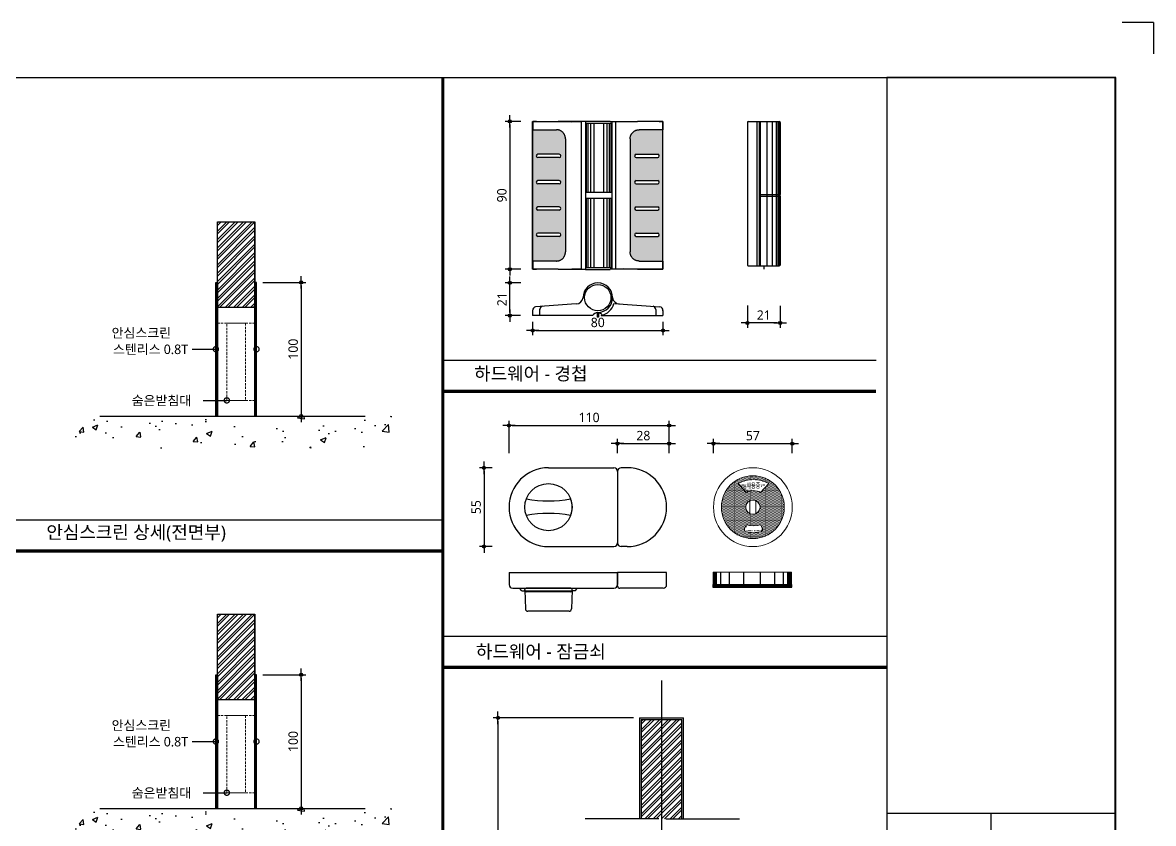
# Model space of a CAD drawing. Extents: x -255 to 8105, y -176 to 5714.
# Drawn here: x 4489 to 8105, y 3153 to 5714 of the extents above; entities that cross this region are included whole.
import ezdxf
from ezdxf.enums import TextEntityAlignment as Align

# ---------------------------------------------------------------- set-up
doc = ezdxf.new("R2010")
doc.units = 0
doc.header["$LTSCALE"] = 30
doc.linetypes.add('CEN', pattern=[62, 60, -1, 0, -1])
doc.linetypes.add('HIDDEN', pattern=[0.375, 0.25, -0.125])
doc.layers.get('0').update_dxf_attribs({"linetype": 'CONTINUOUS'})
doc.layers.get('DEFPOINTS').update_dxf_attribs({"linetype": 'CONTINUOUS'})
for name, color, linetype in [('02---제품선', 4, 'CONTINUOUS'), ('C', 2, 'CONTINUOUS'), ('curior-0Line', 252, 'CONTINUOUS'), ('DIM', 7, 'CONTINUOUS'), ('HAT', 8, 'CONTINUOUS'), ('HID', 9, 'HIDDEN'), ('TIT', 3, 'CONTINUOUS'), ('문자', 3, 'CONTINUOUS'), ('부자재', 4, 'CONTINUOUS'), ('잠금쇠(회전형)', 4, 'CONTINUOUS'), ('중심선', 1, 'CEN'), ('치수', 1, 'CONTINUOUS'), ('판넬', 2, 'CONTINUOUS'), ('해치', 8, 'CONTINUOUS')]:
    doc.layers.add(name, color=color, linetype=linetype)
doc.styles.add('HDW', font='gulim.ttc')
doc.styles.add('돋움', font='malgun.ttf')
doc.dimstyles.new('10', dxfattribs={"dimscale": 10, "dimtxt": 3, "dimasz": 1, "dimexe": 1.5, "dimexo": 2, "dimgap": 1, "dimtad": 1, "dimdec": 0, "dimlunit": 6, "dimtxsty": '돋움', "dimblk": 'DIMDOT', "dimcen": -1, "dimdle": 1.5, "dimclrt": 3, "dimazin": 3, "dimtfac": 1, "dimtdec": 0, "dimtix": 1, "dimtmove": 2, "dimatfit": 3, "dimldrblk": 'DIMDOT', "dimarcsym": 0})

# ---------------------------------------------------------------- blocks, each defined once
blk = doc.blocks.new('DIMDOT')
at = {"linetype": 'Continuous'}
blk.add_line((-2, 0), (2, 0), dxfattribs=at)
for radius in [0.5, 0.25]:
    blk.add_circle((0, 0), radius, dxfattribs=at)
blk = doc.blocks.new('*D569')
at = {"layer": 'DEFPOINTS', "color": 0}
for p in [(14190.8, -2335.7), (13678.8, -2444.3), (14190.8, -2444.3)]:
    blk.add_point(p, dxfattribs=at)
at = {"layer": 'DIM', "color": 0, "lineweight": -2, "ltscale": 10}
for p, q in [((13678.8, -2424.3), (13678.8, -2320.7)), ((13688.8, -2335.7), (14180.8, -2335.7)), ((14190.8, -2424.3), (14190.8, -2320.7))]:
    blk.add_line(p, q, dxfattribs=at)
at = {"layer": 'DIM', "color": 0, "lineweight": -2, "xscale": 10, "yscale": 10, "zscale": 10, "rotation": 180}
blk.add_blockref('DIMDOT', (13678.8, -2335.7), dxfattribs=at)
at = {"layer": 'DIM', "color": 0, "lineweight": -2, "xscale": 10, "yscale": 10, "zscale": 10}
blk.add_blockref('DIMDOT', (14190.8, -2335.7), dxfattribs=at)
at = {"layer": 'DIM', "color": 3, "insert": (13934.8, -2310.1), "char_height": 30, "attachment_point": 5, "style": '돋움'}
blk.add_mtext('110', dxfattribs=at)
blk = doc.blocks.new('*D570')
at = {"layer": 'DEFPOINTS', "color": 0}
for p in [(14190.8, -2393.7), (14025.8, -2444.3), (14190.8, -2444.3)]:
    blk.add_point(p, dxfattribs=at)
at = {"layer": 'DIM', "color": 0, "lineweight": -2, "ltscale": 10}
for p, q in [((14025.8, -2424.3), (14025.8, -2378.7)), ((14190.8, -2424.3), (14190.8, -2378.7)), ((14035.8, -2393.7), (14180.8, -2393.7))]:
    blk.add_line(p, q, dxfattribs=at)
at = {"layer": 'DIM', "color": 0, "lineweight": -2, "xscale": 10, "yscale": 10, "zscale": 10, "rotation": 180}
blk.add_blockref('DIMDOT', (14025.8, -2393.7), dxfattribs=at)
at = {"layer": 'DIM', "color": 0, "lineweight": -2, "xscale": 10, "yscale": 10, "zscale": 10}
blk.add_blockref('DIMDOT', (14190.8, -2393.7), dxfattribs=at)
at = {"layer": 'DIM', "color": 3, "insert": (14108.3, -2368.2), "char_height": 30, "attachment_point": 5, "style": '돋움'}
blk.add_mtext('28', dxfattribs=at)
blk = doc.blocks.new('*D571')
at = {"layer": 'DEFPOINTS', "color": 0}
for p in [(14584.5, -2393.7), (14332.5, -2444.3), (14584.5, -2444.3)]:
    blk.add_point(p, dxfattribs=at)
at = {"layer": 'DIM', "color": 0, "lineweight": -2, "ltscale": 10}
for p, q in [((14332.5, -2424.3), (14332.5, -2378.7)), ((14584.5, -2424.3), (14584.5, -2378.7)), ((14342.5, -2393.7), (14574.5, -2393.7))]:
    blk.add_line(p, q, dxfattribs=at)
at = {"layer": 'DIM', "color": 0, "lineweight": -2, "xscale": 10, "yscale": 10, "zscale": 10, "rotation": 180}
blk.add_blockref('DIMDOT', (14332.5, -2393.7), dxfattribs=at)
at = {"layer": 'DIM', "color": 0, "lineweight": -2, "xscale": 10, "yscale": 10, "zscale": 10}
blk.add_blockref('DIMDOT', (14584.5, -2393.7), dxfattribs=at)
at = {"layer": 'DIM', "color": 3, "insert": (14458.5, -2368.4), "char_height": 30, "attachment_point": 5, "style": '돋움'}
blk.add_mtext('57', dxfattribs=at)
blk = doc.blocks.new('*D572')
at = {"layer": 'DEFPOINTS', "color": 0}
for p in [(13736.5, -1363), (13681.4, -1836.1), (13736.5, -1836.1)]:
    blk.add_point(p, dxfattribs=at)
at = {"layer": 'DIM', "color": 0, "lineweight": -2, "ltscale": 10}
for p, q in [((13716.5, -1363), (13666.4, -1363)), ((13681.4, -1373), (13681.4, -1826.1)), ((13716.5, -1836.1), (13666.4, -1836.1))]:
    blk.add_line(p, q, dxfattribs=at)
at = {"layer": 'DIM', "color": 0, "lineweight": -2, "xscale": 10, "yscale": 10, "zscale": 10}
for p, rotation in [((13681.4, -1363), 90), ((13681.4, -1836.1), 270)]:
    blk.add_blockref('DIMDOT', p, dxfattribs=dict(at, rotation=rotation))
at = {"layer": 'DIM', "color": 3, "insert": (13655.9, -1599.5), "char_height": 30, "attachment_point": 5, "rotation": 90, "style": '돋움'}
blk.add_mtext('90', dxfattribs=at)
blk = doc.blocks.new('*D573')
at = {"layer": 'DEFPOINTS', "color": 0}
for p in [(13754.1, -1984.3), (14171.1, -1984.3), (14171.1, -2031.7)]:
    blk.add_point(p, dxfattribs=at)
at = {"layer": 'DIM', "color": 0, "lineweight": -2, "ltscale": 10}
for p, q in [((13754.1, -2004.3), (13754.1, -2046.7)), ((14171.1, -2004.3), (14171.1, -2046.7)), ((13764.1, -2031.7), (14161.1, -2031.7))]:
    blk.add_line(p, q, dxfattribs=at)
at = {"layer": 'DIM', "color": 0, "lineweight": -2, "xscale": 10, "yscale": 10, "zscale": 10, "rotation": 180}
blk.add_blockref('DIMDOT', (13754.1, -2031.7), dxfattribs=at)
at = {"layer": 'DIM', "color": 0, "lineweight": -2, "xscale": 10, "yscale": 10, "zscale": 10}
blk.add_blockref('DIMDOT', (14171.1, -2031.7), dxfattribs=at)
at = {"layer": 'DIM', "color": 3, "insert": (13962.6, -2006.2), "char_height": 30, "attachment_point": 5, "style": '돋움'}
blk.add_mtext('80', dxfattribs=at)
blk = doc.blocks.new('*D574')
at = {"layer": 'DEFPOINTS', "color": 0}
for p in [(13681.4, -1879.3), (13736.5, -1879.3), (13735.8, -1984.3)]:
    blk.add_point(p, dxfattribs=at)
at = {"layer": 'DIM', "color": 0, "lineweight": -2, "ltscale": 10}
for p, q in [((13716.5, -1879.3), (13666.4, -1879.3)), ((13681.4, -1974.3), (13681.4, -1889.3)), ((13715.8, -1984.3), (13666.4, -1984.3))]:
    blk.add_line(p, q, dxfattribs=at)
at = {"layer": 'DIM', "color": 0, "lineweight": -2, "xscale": 10, "yscale": 10, "zscale": 10}
for p, rotation in [((13681.4, -1879.3), 90), ((13681.4, -1984.3), 270)]:
    blk.add_blockref('DIMDOT', p, dxfattribs=dict(at, rotation=rotation))
at = {"layer": 'DIM', "color": 3, "insert": (13656.1, -1931.8), "char_height": 30, "attachment_point": 5, "rotation": 90, "style": '돋움'}
blk.add_mtext('21', dxfattribs=at)
blk = doc.blocks.new('*D575')
at = {"layer": 'DEFPOINTS', "color": 0}
for p in [(14440.9, -1932.1), (14545.9, -1932.9), (14440.9, -2007.8)]:
    blk.add_point(p, dxfattribs=at)
at = {"layer": 'DIM', "color": 0, "lineweight": -2, "ltscale": 10}
for p, q in [((14440.9, -1952.1), (14440.9, -2022.8)), ((14545.9, -1952.9), (14545.9, -2022.8)), ((14535.9, -2007.8), (14450.9, -2007.8))]:
    blk.add_line(p, q, dxfattribs=at)
at = {"layer": 'DIM', "color": 0, "lineweight": -2, "xscale": 10, "yscale": 10, "zscale": 10, "rotation": 180}
blk.add_blockref('DIMDOT', (14440.9, -2007.8), dxfattribs=at)
at = {"layer": 'DIM', "color": 0, "lineweight": -2, "xscale": 10, "yscale": 10, "zscale": 10}
blk.add_blockref('DIMDOT', (14545.9, -2007.8), dxfattribs=at)
at = {"layer": 'DIM', "color": 3, "insert": (14493.4, -1982.5), "char_height": 30, "attachment_point": 5, "style": '돋움'}
blk.add_mtext('21', dxfattribs=at)
blk = doc.blocks.new('*D576')
at = {"layer": 'DEFPOINTS', "color": 0}
for p in [(13644.5, -2470.9), (13598.8, -2722.9), (13644.5, -2722.9)]:
    blk.add_point(p, dxfattribs=at)
at = {"layer": 'DIM', "color": 0, "lineweight": -2, "ltscale": 10}
for p, q in [((13624.5, -2470.9), (13583.8, -2470.9)), ((13598.8, -2480.9), (13598.8, -2712.9)), ((13624.5, -2722.9), (13583.8, -2722.9))]:
    blk.add_line(p, q, dxfattribs=at)
at = {"layer": 'DIM', "color": 0, "lineweight": -2, "xscale": 10, "yscale": 10, "zscale": 10}
for p, rotation in [((13598.8, -2470.9), 90), ((13598.8, -2722.9), 270)]:
    blk.add_blockref('DIMDOT', p, dxfattribs=dict(at, rotation=rotation))
at = {"layer": 'DIM', "color": 3, "insert": (13573.6, -2596.9), "char_height": 30, "attachment_point": 5, "rotation": 90, "style": '돋움'}
blk.add_mtext('55', dxfattribs=at)
blk = doc.blocks.new('*D577')
at = {"layer": 'DEFPOINTS', "color": 0}
for p in [(14096.3, -3270.9), (13643.4, -5609.9), (14096.3, -5609.9)]:
    blk.add_point(p, dxfattribs=at)
at = {"layer": 'DIM', "color": 0, "lineweight": -2, "ltscale": 10}
for p, q in [((14076.3, -3270.9), (13628.4, -3270.9)), ((13643.4, -3280.9), (13643.4, -5599.9)), ((14076.3, -5609.9), (13628.4, -5609.9))]:
    blk.add_line(p, q, dxfattribs=at)
at = {"layer": 'DIM', "color": 0, "lineweight": -2, "xscale": 10, "yscale": 10, "zscale": 10}
for p, rotation in [((13643.4, -3270.9), 90), ((13643.4, -5609.9), 270)]:
    blk.add_blockref('DIMDOT', p, dxfattribs=dict(at, rotation=rotation))
at = {"layer": 'DIM', "color": 3, "insert": (13618.2, -4440.4), "char_height": 30, "attachment_point": 5, "rotation": 90, "style": '돋움'}
blk.add_mtext('VAR.', dxfattribs=at)
blk = doc.blocks.new('A$C13EB2441')
for p, q in [((0.84, 7.37), (0.84, 14.11)), ((0.84, 6.74), (0.84, 0))]:
    blk.add_line(p, q)
blk = doc.blocks.new('*D579')
at = {"layer": 'DEFPOINTS', "color": 0}
for p in [(12871.3, -3132.8), (12871.3, -3560.3), (13014.2, -3560.3)]:
    blk.add_point(p, dxfattribs=at)
at = {"layer": 'DIM', "color": 0, "lineweight": -2, "ltscale": 10}
for p, q in [((12891.3, -3132.8), (13029.2, -3132.8)), ((13014.2, -3142.8), (13014.2, -3550.3)), ((12891.3, -3560.3), (13029.2, -3560.3))]:
    blk.add_line(p, q, dxfattribs=at)
at = {"layer": 'DIM', "color": 0, "lineweight": -2, "xscale": 10, "yscale": 10, "zscale": 10}
for p, rotation in [((13014.2, -3132.8), 90), ((13014.2, -3560.3), 270)]:
    blk.add_blockref('DIMDOT', p, dxfattribs=dict(at, rotation=rotation))
at = {"layer": 'DIM', "color": 3, "insert": (12988.6, -3346.5), "char_height": 30, "attachment_point": 5, "rotation": 90, "style": '돋움'}
blk.add_mtext('100', dxfattribs=at)
blk = doc.blocks.new('_DOTSMALL')
at = {"color": 0, "linetype": 'ByBlock', "const_width": 0.5}
blk.add_lwpolyline([(-0.0625, 0, 1), (0.0625, 0, 1)], format="xyb", close=True, dxfattribs=at)
blk = doc.blocks.new('A$C63EC304E')
at = {"layer": '치수', "color": 1, "xscale": 2.5, "yscale": 2.5, "zscale": 2.5, "rotation": 234.3098741996962}
blk.add_blockref('_DOTSMALL', (0.31, 0.31), dxfattribs=at)
blk = doc.blocks.new('A$C2BC9653E')
at = {"layer": '치수', "xscale": 0.3333333333333333, "yscale": 0.3333333333333333, "zscale": 0.3333333333333333}
blk.add_blockref('A$C63EC304E', (0, 0), dxfattribs=at)
blk = doc.blocks.new('A$C7FC71301')
at = {"layer": '치수', "rotation": 180}
blk.add_blockref('A$C2BC9653E', (0.208, 0.208), dxfattribs=at)
blk = doc.blocks.new('A$C4A20372B')
at = {"layer": '치수'}
blk.add_blockref('A$C7FC71301', (0, 0), dxfattribs=at)
blk = doc.blocks.new('A$C566469F5')
at = {"layer": '치수'}
blk.add_blockref('A$C4A20372B', (0, 0), dxfattribs=at)
blk = doc.blocks.new('A$C7E317CD4')
at = {"layer": '해치', "xscale": 2, "yscale": 2, "zscale": 2}
blk.add_blockref('A$C566469F5', (0, 0), dxfattribs=at)
blk = doc.blocks.new('A$C601D7F27')
at = {"layer": '치수'}
blk.add_blockref('A$C7E317CD4', (0, 0), dxfattribs=at)
blk = doc.blocks.new('A$C38802C08')
at = {"layer": '치수'}
blk.add_blockref('A$C601D7F27', (0, 0), dxfattribs=at)
blk = doc.blocks.new('*D580')
at = {"layer": 'DEFPOINTS', "color": 0}
for p in [(12871.3, -1877.9), (12871.3, -2305.4), (13014.2, -2305.4)]:
    blk.add_point(p, dxfattribs=at)
at = {"layer": 'DIM', "color": 0, "lineweight": -2, "ltscale": 10}
for p, q in [((12891.3, -1877.9), (13029.2, -1877.9)), ((13014.2, -1887.9), (13014.2, -2295.4)), ((12891.3, -2305.4), (13029.2, -2305.4))]:
    blk.add_line(p, q, dxfattribs=at)
at = {"layer": 'DIM', "color": 0, "lineweight": -2, "xscale": 10, "yscale": 10, "zscale": 10}
for p, rotation in [((13014.2, -1877.9), 90), ((13014.2, -2305.4), 270)]:
    blk.add_blockref('DIMDOT', p, dxfattribs=dict(at, rotation=rotation))
at = {"layer": 'DIM', "color": 3, "insert": (12988.6, -2091.6), "char_height": 30, "attachment_point": 5, "rotation": 90, "style": '돋움'}
blk.add_mtext('100', dxfattribs=at)
blk = doc.blocks.new('UNI-13', base_point=(7634, -6761))
h = blk.add_hatch()
h.set_pattern_fill('ANSI31', color=2, style=0)
h.set_pattern_definition([(45, (10851.8218, -3842.0984), (-2.245064, 2.245064), [])])
h.paths.add_polyline_path([(12871.3, -2093.7, -1), (12871.3, -2089.5), (12871.3, -1877.9), (12866.3, -1877.9), (12866.3, -2305.4), (12871.3, -2305.4)])
h.paths.add_polyline_path([(12741.3, -2093.7), (12741.3, -2305.4), (12746.3, -2305.4), (12746.3, -1877.9), (12741.3, -1877.9), (12741.3, -2089.5, -0.156999), (12742.5, -2089.9, -0.72861)])
h = blk.add_hatch()
h.set_pattern_fill('ANSI31', color=2, style=0)
h.set_pattern_definition([(45, (10851.8218, -5097.0157), (-2.245064, 2.245064), [])])
h.paths.add_polyline_path([(12871.3, -3348.6, -1), (12871.3, -3344.5), (12871.3, -3132.8), (12866.3, -3132.8), (12866.3, -3560.3), (12871.3, -3560.3)])
h.paths.add_polyline_path([(12741.3, -3348.6), (12741.3, -3560.3), (12746.3, -3560.3), (12746.3, -3132.8), (12741.3, -3132.8), (12741.3, -3344.5, -0.156999), (12742.5, -3344.8, -0.72861)])
at = {"layer": 'HAT'}
h = blk.add_hatch(dxfattribs=at)
h.set_pattern_fill('ANSI32', color=256, scale=2, style=0)
h.set_pattern_definition([(45, (7664.973, -5682.088), (-13.470384, 13.470384), []), (45, (7673.953, -5682.088), (-13.470384, 13.470384), [])])
h.paths.add_polyline_path([(12866.3, -1684.1), (12746.3, -1684.1), (12746.3, -1958.7), (12866.3, -1958.7), (12866.3, -1877.9)])
h = blk.add_hatch(dxfattribs=at)
h.set_pattern_fill('ANSI32', color=256, scale=2, style=0)
h.set_pattern_definition([(45, (7664.973, -6937.005), (-13.470384, 13.470384), []), (45, (7673.953, -6937.005), (-13.470384, 13.470384), [])])
h.paths.add_polyline_path([(12866.3, -2939), (12746.3, -2939), (12746.3, -3213.7), (12866.3, -3213.7), (12866.3, -3132.8)])
h = blk.add_hatch(dxfattribs=at)
h.set_pattern_fill('ANSI32', color=256, scale=2, style=0)
h.set_pattern_definition([(45, (-686.345, -2220.004), (-13.470384, 13.470384), []), (45, (-677.364, -2220.004), (-13.470384, 13.470384), [])])
h.paths.add_polyline_path([(14231.3, -3593.9), (14231.3, -3275.9), (14166.3, -3275.9), (14166.3, -3593.9)])
h.paths.add_polyline_path([(14101.3, -3275.9), (14101.3, -3593.9), (14166.3, -3593.9), (14166.3, -3275.9)])
at = {"layer": '해치'}
h = blk.add_hatch(dxfattribs=at)
h.set_pattern_fill('DOTS', color=256, scale=2.628474)
h.set_pattern_definition([(0, (10792.3293, -1027.9636), (2.086351, 4.172702), [0, -4.172702])])
edge = h.paths.add_edge_path()
edge.add_line((13754.5, -1809.6), (13754.6, -1809.6))
edge.add_spline(control_points=[(13754.6, -1809.6), (13754.8, -1809.6), (13766.4, -1809.6)], knot_values=[-0.724312, -0.724312, -0.724312, 0.724312, 0.724312, 0.724312], weights=[1, 0.748956, 1], degree=2, periodic=0)
edge.add_line((13766.4, -1809.6), (13830.3, -1809.6))
edge.add_spline(control_points=[(13830.3, -1809.6), (13859.2, -1809.6), (13859.2, -1780.6)], knot_values=[-1.570796, -1.570796, -1.570796, 0, 0, 0], weights=[1, 0.707107, 1], degree=2, periodic=0)
edge.add_line((13859.2, -1780.6), (13859.2, -1418.4))
edge.add_spline(control_points=[(13859.2, -1418.4), (13859.2, -1389.5), (13830.3, -1389.5)], knot_values=[0, 0, 0, 1.570796, 1.570796, 1.570796], weights=[1, 0.707107, 1], degree=2, periodic=0)
edge.add_line((13830.3, -1389.5), (13766.4, -1389.5))
edge.add_spline(control_points=[(13766.4, -1389.5), (13754.8, -1389.5), (13754.6, -1389.5)], knot_values=[-0.724312, -0.724312, -0.724312, 0.724312, 0.724312, 0.724312], weights=[1, 0.748956, 1], degree=2, periodic=0)
edge.add_line((13754.5, -1389.5), (13754.5, -1809.6))
h.paths.add_polyline_path([(13839.5, -1468.3, -0.414214), (13844.7, -1473.5, -0.414214), (13839.5, -1478.8), (13771.1, -1478.8, -0.414214), (13765.9, -1473.5, -0.414214), (13771.1, -1468.3)], flags=16)
h.paths.add_polyline_path([(13839.5, -1552.3, -0.414214), (13844.7, -1557.5, -0.414214), (13839.5, -1562.8), (13771.1, -1562.8, -0.414214), (13765.9, -1557.5, -0.414214), (13771.1, -1552.3)], flags=16)
h.paths.add_polyline_path([(13839.5, -1636.3, -0.414214), (13844.7, -1641.6, -0.414214), (13839.5, -1646.8), (13771.1, -1646.8, -0.414214), (13765.9, -1641.6, -0.414214), (13771.1, -1636.3)], flags=16)
h.paths.add_polyline_path([(13839.5, -1720.3, -0.414214), (13844.7, -1725.6, -0.414214), (13839.5, -1730.8), (13771.1, -1730.8, -0.414214), (13765.9, -1725.6, -0.414214), (13771.1, -1720.3)], flags=16)
h = blk.add_hatch(dxfattribs=at)
h.set_pattern_fill('DOTS', color=256, scale=2.628474)
h.set_pattern_definition([(0, (10317.712, -1027.9636), (2.086351, 4.1727023), [0, -4.1727023])])
edge = h.paths.add_edge_path()
edge.add_spline(control_points=[(14066, -1418.4), (14066, -1389.5), (14094.9, -1389.5)], knot_values=[0, 0, 0, 1.570796, 1.570796, 1.570796], weights=[1, 0.707107, 1], degree=2, periodic=0)
edge.add_line((14094.9, -1389.5), (14158.8, -1389.5))
edge.add_spline(control_points=[(14158.8, -1389.5), (14170.4, -1389.5), (14170.6, -1389.5)], knot_values=[-0.724312, -0.724312, -0.724312, 0.724312, 0.724312, 0.724312], weights=[1, 0.748956, 1], degree=2, periodic=0)
edge.add_line((14170.7, -1389.5), (14170.7, -1809.6))
edge.add_line((14170.7, -1809.6), (14170.6, -1809.6))
edge.add_spline(control_points=[(14170.6, -1809.6), (14170.4, -1809.6), (14158.8, -1809.6)], knot_values=[-0.724312, -0.724312, -0.724312, 0.724312, 0.724312, 0.724312], weights=[1, 0.748956, 1], degree=2, periodic=0)
edge.add_line((14158.8, -1809.6), (14094.9, -1809.6))
edge.add_spline(control_points=[(14094.9, -1809.6), (14066, -1809.6), (14066, -1780.6)], knot_values=[-1.570796, -1.570796, -1.570796, 0, 0, 0], weights=[1, 0.707107, 1], degree=2, periodic=0)
edge.add_line((14066, -1780.6), (14066, -1418.4))
h.paths.add_polyline_path([(14085.7, -1468.3, 0.414214), (14080.5, -1473.5, 0.414214), (14085.7, -1478.8), (14154.1, -1478.8, 0.414214), (14159.3, -1473.5, 0.414214), (14154.1, -1468.3)], flags=16)
h.paths.add_polyline_path([(14085.7, -1552.3, 0.414214), (14080.5, -1557.5, 0.414214), (14085.7, -1562.8), (14154.1, -1562.8, 0.414214), (14159.3, -1557.5, 0.414214), (14154.1, -1552.3)], flags=16)
h.paths.add_polyline_path([(14085.7, -1636.3, 0.414214), (14080.5, -1641.6, 0.414214), (14085.7, -1646.8), (14154.1, -1646.8, 0.414214), (14159.3, -1641.6, 0.414214), (14154.1, -1636.3)], flags=16)
h.paths.add_polyline_path([(14085.7, -1720.3, 0.414214), (14080.5, -1725.6, 0.414214), (14085.7, -1730.8), (14154.1, -1730.8, 0.414214), (14159.3, -1725.6, 0.414214), (14154.1, -1720.3)], flags=16)
h = blk.add_hatch(dxfattribs=at)
h.set_pattern_fill('AR-CONC', color=256, style=0)
h.set_pattern_definition([(50, (10851.82, -3842.1), (182.185, -15.939), [19.05, -209.55]), (355, (10851.82, -3842.1), (-35.243, 191.057), [15.24, -167.64]), (100.451, (10867, -3843.43), (146.943, 175.117), [16.19, -178.09]), (46.184, (10851.82, -3791.3), (271.079, -42.042), [28.575, -314.325]), (96.636, (10874.4, -3794.8), (237.404, 247.426), [24.285, -267.135]), (351.184, (10851.82, -3791.3), (237.405, 247.425), [22.86, -251.46]), (21, (10877.22, -3804), (151.615, -102.2655), [19.05, -209.55]), (326, (10877.22, -3804), (61.802, 184.188), [15.24, -167.64]), (71.4514, (10889.86, -3812.52), (213.416, 81.923), [16.19, -178.09]), (37.5, (10851.82, -3842.1), (3.0886, 84.555), [0, -165.608, 0, -170.18, 0, -168.275]), (7.5, (10851.82, -3842.1), (66.8197, 100.1806), [0, -97.028, 0, -161.798, 0, -64.135]), (327.5, (10795.18, -3842.1), (135.5906, -5.7287), [0, -63.5, 0, -198.12, 0, -262.89]), (317.5, (10769.78, -3842.1), (148.129, 25.4265), [0, -82.55, 0, -131.572, 0, -186.69])])
h.paths.add_polyline_path([(13331.4, -2408.3), (13331.4, -2305.4), (12281.2, -2305.4), (12281.2, -2408.3)])
h = blk.add_hatch(dxfattribs=at)
h.set_pattern_fill('DOTS', color=256, scale=2.628474)
h.set_pattern_definition([(0, (8764.524, -6054.241), (2.086351, 4.1727023), [0, -4.1727023])])
edge = h.paths.add_edge_path(flags=16)
edge.add_arc((14458.5, -2596.9), 22.9, 0, 360)
edge = h.paths.add_edge_path(flags=16)
edge.add_arc((14460.3, -2592.5), 48.7, 61.8696, 118.1304)
edge.add_line((14411.6, -2521.2), (14437.4, -2549.6))
edge.add_arc((14460.3, -2609.3), 100.7, 61.0478, 118.9522)
edge.add_line((14509.1, -2521.2), (14483.3, -2549.6))
edge = h.paths.add_edge_path(flags=16)
edge.add_line((14486, -2658.3), (14488.8, -2666.5))
edge.add_arc((14482.2, -2668.8), 7, 284.5315, 379.1429)
edge.add_arc((14460.3, -2584.5), 94.1, 255.4685, 284.5315)
edge.add_arc((14438.5, -2668.8), 7, 160.8571, 255.4685)
edge.add_line((14434.7, -2658.3), (14431.9, -2666.5))
edge.add_arc((14441.3, -2660.6), 7, 72.2332, 160.8571)
edge.add_arc((14460.3, -2601.3), 55.3, 252.2332, 287.7668)
edge.add_arc((14479.4, -2660.6), 7, 19.1429, 107.7668)
h.paths.add_polyline_path([(14434, -2542.7), (14434, -2513.4), (14486.3, -2513.4), (14486.3, -2542.7)], flags=8)
h.paths.add_polyline_path([(14559.2, -2596.9, 1), (14357.9, -2596.9, 1)])
h = blk.add_hatch(dxfattribs=at)
h.set_pattern_fill('AR-CONC', color=256, style=0)
h.set_pattern_definition([(50, (10851.82, -5097.02), (182.185, -15.939), [19.05, -209.55]), (355, (10851.82, -5097.02), (-35.243, 191.057), [15.24, -167.64]), (100.451, (10867, -5098.34), (146.943, 175.117), [16.19, -178.09]), (46.184, (10851.82, -5046.22), (271.079, -42.042), [28.575, -314.325]), (96.636, (10874.4, -5049.72), (237.404, 247.426), [24.285, -267.135]), (351.184, (10851.82, -5046.22), (237.405, 247.425), [22.86, -251.46]), (21, (10877.22, -5058.92), (151.615, -102.2655), [19.05, -209.55]), (326, (10877.22, -5058.92), (61.802, 184.188), [15.24, -167.64]), (71.4514, (10889.86, -5067.44), (213.416, 81.923), [16.19, -178.09]), (37.5, (10851.82, -5097.016), (3.0886, 84.555), [0, -165.608, 0, -170.18, 0, -168.275]), (7.5, (10851.82, -5097.02), (66.8197, 100.1806), [0, -97.028, 0, -161.798, 0, -64.135]), (327.5, (10795.18, -5097.016), (135.5906, -5.7287), [0, -63.5, 0, -198.12, 0, -262.89]), (317.5, (10769.78, -5097.02), (148.129, 25.4265), [0, -82.55, 0, -131.572, 0, -186.69])])
h.paths.add_polyline_path([(13331.4, -3663.3), (13331.4, -3560.3), (12281.2, -3560.3), (12281.2, -3663.3)])
at = {"color": 2}
for p, q in [((15739.3, -1047), (15639.3, -1047)), ((15739.3, -1047), (15639.3, -1047)), ((15739.3, -1047), (15639.3, -1047)), ((15739.3, -1047), (15739.3, -1147)), ((15739.3, -1047), (15739.3, -1147)), ((15739.3, -1047), (15739.3, -1147)), ((15739.3, -1047), (15739.3, -1147)), ((15739.3, -1047), (15739.3, -1147)), ((15739.3, -1047), (15739.3, -1147)), ((15739.3, -1047), (15739.3, -1147)), ((15739.3, -1047), (15739.3, -1147)), ((15739.3, -1047), (15739.3, -1147)), ((15739.3, -1047), (15739.3, -1147)), ((15739.3, -1047), (15739.3, -1147)), ((14493.4, -1824.5), (14493.4, -1836.1)), ((12370.6, -2305.4), (13218.2, -2305.4)), ((12370.6, -3560.3), (13218.2, -3560.3))]:
    blk.add_line(p, q, dxfattribs=at)
at = {"color": 8}
for p, q in [((13467.1, -2126.5), (14852.4, -2126.5)), ((10119.3, -2637.1), (13467.1, -2637.1)), ((13467.1, -3009.2), (14886.8, -3009.2))]:
    blk.add_line(p, q, dxfattribs=at)
at = {"color": 2}
for points in [[(7634.4, -1222.8), (14886.8, -1222.8), (14886.8, -6761.2), (7634.4, -6761.2)], [(7634.4, -1222.8), (14886.8, -1222.8), (14886.8, -6761.2), (7634.4, -6761.2)], [(7634.4, -1222.8), (15616.4, -1222.8), (15616.4, -6761.2), (7634.4, -6761.2)], [(12741.3, -1877.9), (12746.3, -1877.9), (12746.3, -2305.4), (12741.3, -2305.4)], [(12871.3, -1877.9), (12866.3, -1877.9), (12866.3, -2305.4), (12871.3, -2305.4)], [(12741.3, -3132.8), (12746.3, -3132.8), (12746.3, -3560.3), (12741.3, -3560.3)], [(12871.3, -3132.8), (12866.3, -3132.8), (12866.3, -3560.3), (12871.3, -3560.3)]]:
    blk.add_lwpolyline(points, close=True, dxfattribs=at)
at = {"color": 8, "const_width": 10}
for points in [[(13467.1, -6761.2), (13467.1, -1222.8)], [(13467.1, -2226.5), (14852.4, -2226.5)], [(10119.3, -2737.1), (13467.1, -2737.1)], [(13467.1, -3109.2), (14886.8, -3109.2)]]:
    blk.add_lwpolyline(points, dxfattribs=at)
at = {"layer": '02---제품선'}
for p, q in [((13804.8, -2470.9), (14014.2, -2470.9)), ((14025.8, -2482.5), (14025.8, -2711.3)), ((14025.8, -2482.5), (14025.8, -2711.3)), ((14056.8, -2470.9), (14037.4, -2470.9)), ((13804.8, -2722.9), (14014.2, -2722.9)), ((14056.8, -2722.9), (14037.4, -2722.9)), ((13678.8, -2805.9), (14025.8, -2805.9)), ((13678.8, -2805.9), (13678.8, -2844.7)), ((14025.8, -2805.9), (14025.8, -2844.7)), ((14182.8, -2805.9), (14025.8, -2805.9)), ((14025.8, -2848.5), (14025.8, -2805.9)), ((14182.8, -2844.7), (14182.8, -2805.9)), ((13690.5, -2856.3), (13711.8, -2856.3)), ((13711.8, -2856.3), (13897.9, -2856.3)), ((13719.5, -2864), (13711.8, -2856.3)), ((13876.5, -2856.3), (13733.1, -2856.3)), ((13890.1, -2864), (13897.9, -2856.3)), ((13897.9, -2856.3), (14014.2, -2856.3)), ((14171.2, -2856.3), (14033.6, -2856.3)), ((13719.5, -2864), (13727.3, -2864)), ((13727.3, -2864), (13882.4, -2864)), ((13729.2, -2864), (13729.2, -2860.2)), ((13729.2, -2862.1), (13731.3, -2922.5)), ((13876.5, -2867.9), (13733.1, -2867.9)), ((13880.5, -2862.1), (13878.4, -2922.5)), ((13880.4, -2864), (13880.4, -2860.2)), ((13890.1, -2864), (13882.4, -2864)), ((13870.6, -2929.9), (13739, -2929.9))]:
    blk.add_line(p, q, dxfattribs=at)
blk.add_circle((13804.8, -2596.9), 75.6, dxfattribs=at)
blk.add_circle((13804.8, -2596.9), 75.6, dxfattribs=at)
for centre, radius, start, end in [((13804.8, -2596.9), 126, 90, 180), ((14014.2, -2482.5), 11.6, 0, 90), ((14037.4, -2482.5), 11.6, 90, 180), ((14056.8, -2596.9), 126, 0, 90), ((13804.8, -2596.9), 126, 180, 270), ((13804.8, -2160.1), 416.6, 260.2031, 279.7969), ((13804.8, -2596.9), 75.6, 340.7512, 19.2488), ((14056.8, -2596.9), 126, 270, 0), ((13804.8, -3033.7), 416.6, 80.2031, 99.7969), ((14014.2, -2711.3), 11.6, 270, 0), ((14037.4, -2711.3), 11.6, 180, 270), ((13690.5, -2844.7), 11.6, 180, 270), ((13733.1, -2860.2), 3.88, 90, 180), ((13876.5, -2860.2), 3.88, 0, 90), ((14014.2, -2844.7), 11.6, 270, 0), ((14033.6, -2848.5), 7.75, 180, 270), ((14171.2, -2844.7), 11.6, 270, 0), ((13733.1, -2864), 3.88, 180, 270), ((13876.5, -2864), 3.88, 270, 0), ((13739, -2922.2), 7.75, 182, 270), ((13870.6, -2922.2), 7.75, 270, 358)]:
    blk.add_arc(centre, radius, start, end, dxfattribs=at)
at = {"layer": 'C'}
for p, q in [((14101.3, -3275.9), (14101.3, -3593.9)), ((14101.3, -3275.9), (14231.3, -3275.9)), ((14231.3, -3593.9), (14231.3, -3275.9))]:
    blk.add_line(p, q, dxfattribs=at)
at = {"layer": 'curior-0Line'}
for p, q in [((14886.8, -1222.8), (14886.8, -6760.4)), ((14887.1, -3575.3), (15619.2, -3575.3)), ((15219.4, -3575.3), (15219.4, -4129.1))]:
    blk.add_line(p, q, dxfattribs=at)
blk.add_lwpolyline([(15619.2, -1222.8), (14886.8, -1222.8), (14886.8, -6761.2), (15619.2, -6761.2)], close=True, dxfattribs=at)
at = {"layer": 'HID', "lineweight": 15}
for points in [[(12746.3, -1958.7), (12866.3, -1958.7), (12866.3, -2008.7), (12746.3, -2008.7)], [(12776.3, -2008.7), (12836.3, -2008.7), (12836.3, -2255.4), (12776.3, -2255.4)], [(12746.3, -2255.4), (12866.3, -2255.4), (12866.3, -2305.4), (12746.3, -2305.4)], [(12746.3, -3213.7), (12866.3, -3213.7), (12866.3, -3263.7), (12746.3, -3263.7)], [(12776.3, -3263.7), (12836.3, -3263.7), (12836.3, -3510.3), (12776.3, -3510.3)], [(12746.3, -3510.3), (12866.3, -3510.3), (12866.3, -3560.3), (12746.3, -3560.3)]]:
    blk.add_lwpolyline(points, close=True, dxfattribs=at)
at = {"layer": '부자재'}
for p, q in [((13754.1, -1363), (13835.4, -1363)), ((13754.1, -1836.1), (13754.1, -1363)), ((13754.1, -1363), (13754.6, -1363.5)), ((13754.6, -1363.5), (13754.6, -1389.5)), ((13766.4, -1363.8), (13880, -1364)), ((13835.6, -1363.1), (13835.4, -1363)), ((13923.2, -1363.1), (13835.6, -1363.1)), ((13910.6, -1834.9), (13910.6, -1364.2)), ((13923.2, -1363.1), (13923.2, -1836)), ((13923.2, -1363.1), (13923.2, -1363.1)), ((14002, -1363.1), (14089.6, -1363.1)), ((14007.3, -1363.1), (14007.3, -1836)), ((14019.9, -1834.9), (14019.9, -1364.2)), ((14158.8, -1363.8), (14045.2, -1364)), ((14089.6, -1363.1), (14089.8, -1363)), ((14171.1, -1363), (14089.8, -1363)), ((14171.1, -1363), (14170.6, -1363.5)), ((14170.6, -1363.5), (14170.6, -1389.5)), ((14171.1, -1836.1), (14171.1, -1363)), ((14440.9, -1366), (14440.9, -1821.5)), ((14443.9, -1363), (14542.9, -1363)), ((14470.9, -1363), (14470.9, -1824.5)), ((14478.5, -1363), (14478.5, -1824.5)), ((14545.9, -1366), (14545.9, -1596.6)), ((13754.5, -1809.6), (13754.5, -1389.5)), ((13754.5, -1389.5), (13754.6, -1389.5)), ((13766.4, -1389.5), (13830.3, -1389.5)), ((14158.8, -1389.5), (14094.9, -1389.5)), ((14170.7, -1389.5), (14170.6, -1389.5)), ((14170.7, -1809.6), (14170.7, -1389.5)), ((13859.2, -1418.4), (13859.2, -1780.6)), ((14066, -1418.4), (14066, -1780.6)), ((13923.4, -1596), (13923.4, -1603.3)), ((14478.5, -1596.6), (14545.9, -1596.6)), ((14478.5, -1602.6), (14545.9, -1602.6)), ((14545, -1596.6), (14545, -1602.6)), ((14545.9, -1602.6), (14545.9, -1821.5)), ((13754.6, -1835.6), (13754.1, -1836.1)), ((13835.4, -1836.1), (13754.1, -1836.1)), ((13754.6, -1809.6), (13754.5, -1809.6)), ((13754.6, -1809.6), (13754.6, -1835.6)), ((13830.3, -1809.6), (13766.4, -1809.6)), ((13766.4, -1835.3), (13880, -1835.1)), ((13835.6, -1836), (13835.4, -1836.1)), ((13835.6, -1836), (13923.2, -1836)), ((14089.6, -1836), (14002, -1836)), ((14158.8, -1835.3), (14045.2, -1835.1)), ((14089.6, -1836), (14089.8, -1836.1)), ((14089.8, -1836.1), (14171.1, -1836.1)), ((14094.9, -1809.6), (14158.8, -1809.6)), ((14170.6, -1809.6), (14170.7, -1809.6)), ((14170.6, -1809.6), (14170.6, -1835.6)), ((14170.6, -1835.6), (14171.1, -1836.1)), ((14443.9, -1824.5), (14542.9, -1824.5)), ((13893.5, -1946.8), (13763.8, -1955.8)), ((14014.2, -1945.3), (14161.1, -1955.8)), ((13754.1, -1967.7), (13754.1, -1984.3)), ((13945.8, -1984.3), (13754.1, -1984.3)), ((13776.6, -1964.7), (13776.6, -1984.3)), ((13960.3, -1974.4), (13960.3, -1988.8)), ((13964.8, -1974.4), (13964.8, -1988.8)), ((13973.3, -1983.5), (13973.3, -1984.3)), ((13973.3, -1984.3), (14171.1, -1984.3)), ((14148.6, -1964.7), (14148.6, -1984.3)), ((14171.1, -1967.7), (14171.1, -1984.3)), ((13964.8, -1988.8), (13960.3, -1988.8))]:
    blk.add_line(p, q, dxfattribs=at)
blk.add_circle((13962.6, -1926.6), 42.1, dxfattribs=at)
for centre, radius, start, end in [((14443.9, -1366), 3, 90, 180), ((14542.9, -1366), 3, 0, 90), ((14443.9, -1821.5), 3, 180, 270), ((14542.9, -1821.5), 3, 270, 0), ((13962.6, -1926.6), 47.2, 270, 180), ((13892.3, -1923.5), 23.3, 272.9231, 352.4724), ((13964.2, -1932.8), 51.5, 280.084, 345.9792), ((14032.9, -1923.5), 23.3, 187.5276, 267.0769), ((13766.6, -1968.1), 12.6, 101.7765, 181.6712), ((13791.9, -1968.9), 15.9, 113.4077, 164.5497), ((13969, -2002.7), 29.6, 102.5267, 141.5475), ((13956.2, -2002.7), 29.6, 43.1003, 77.4733), ((14133.3, -1968.9), 15.9, 15.4503, 67.3004), ((14158.5, -1968.1), 12.6, 358.3288, 78.2235)]:
    blk.add_arc(centre, radius, start, end, dxfattribs=at)
for points, weights in [([(13766.4, -1363.8), (13754.8, -1363.7), (13754.6, -1363.5)], [1, 0.748955720789, 1]), ([(13910.6, -1364.2), (13897, -1364), (13880, -1364)], [1, 0.964784765128, 1]), ([(13923.2, -1363.1), (13923.2, -1363.1), (13923.2, -1363.1)], [1, 0.999924701899, 1]), ([(14158.8, -1363.8), (14170.4, -1363.7), (14170.6, -1363.5)], [1, 0.748955720789, 1]), ([(13754.6, -1389.5), (13754.8, -1389.5), (13766.4, -1389.5)], [1, 0.748955720789, 1]), ([(13859.2, -1418.4), (13859.2, -1389.5), (13830.3, -1389.5)], [1, 0.707106781187, 1]), ([(14066, -1418.4), (14066, -1389.5), (14094.9, -1389.5)], [1, 0.707106781187, 1]), ([(14170.6, -1389.5), (14170.4, -1389.5), (14158.8, -1389.5)], [1, 0.748955720789, 1]), ([(13923.2, -1603.3), (13923.2, -1603.3), (13923.2, -1603.3)], [1, 0.999862102782, 1]), ([(13830.3, -1809.6), (13859.2, -1809.6), (13859.2, -1780.6)], [1, 0.707106781187, 1]), ([(14094.9, -1809.6), (14066, -1809.6), (14066, -1780.6)], [1, 0.707106781187, 1]), ([(13766.4, -1809.6), (13754.8, -1809.6), (13754.6, -1809.6)], [1, 0.748955720789, 1]), ([(13754.6, -1835.6), (13754.8, -1835.3), (13766.4, -1835.3)], [1, 0.748955720789, 1]), ([(13880, -1835.1), (13897, -1835.1), (13910.6, -1834.9)], [1, 0.964784765128, 1]), ([(13923.2, -1836.2), (13923.2, -1836.2), (13923.2, -1836.2)], [1, 0.999734260157, 1]), ([(14158.8, -1809.6), (14170.4, -1809.6), (14170.6, -1809.6)], [1, 0.748955720789, 1]), ([(14170.6, -1835.6), (14170.4, -1835.3), (14158.8, -1835.3)], [1, 0.748955720789, 1])]:
    blk.add_rational_spline(points, weights, degree=2, dxfattribs=at)
for points, weights, knots in [([(14002, -1363.1), (14002, -1363.1), (13962.6, -1363.1), (13923.2, -1363.1), (13923.2, -1363.1)], [1, 0.707106781186, 1, 0.707106781186, 1], [-1.570796, -1.570796, -1.570796, 0, 0, 1.570796, 1.570796, 1.570796]), ([(13923.2, -1368.3), (13935.8, -1368.3), (13962.6, -1368.3), (14007.3, -1368.3), (14007.3, -1368.3)], [0.872453400774, 0.800943102543, 1, 0.707106781186, 1], [-1.067549, -1.067549, -1.067549, 0, 0, 1.570796, 1.570796, 1.570796]), ([(14007.3, -1590.7), (14007.3, -1590.7), (13967.2, -1590.7), (13937.3, -1590.7), (13923.2, -1590.7)], [1, 0.742797744768, 1, 0.794611058848, 0.917248923756], [-1.467114, -1.467114, -1.467114, 0, 0, 1.171564, 1.171564, 1.171564]), ([(13923.2, -1608.6), (13934.3, -1608.6), (13958, -1608.6), (13998, -1608.6), (14006.3, -1608.6)], [0.884455168565, 0.830422605945, 1, 0.742797744768, 1], [-0.967291, -0.967291, -0.967291, 0, 0, 1.467114, 1.467114, 1.467114]), ([(13923.2, -1836.2), (13923.2, -1836.2), (13962.6, -1836.2), (14002, -1836.2), (14002, -1836.2)], [1, 0.707106781186, 1, 0.707106781186, 1], [-1.570796, -1.570796, -1.570796, 0, 0, 1.570796, 1.570796, 1.570796]), ([(14007.3, -1830.9), (14007.3, -1830.9), (13962.6, -1830.9), (13935.8, -1830.9), (13923.2, -1830.9)], [1, 0.707106781186, 1, 0.800943102543, 0.872453400774], [-1.570796, -1.570796, -1.570796, 0, 0, 1.067549, 1.067549, 1.067549])]:
    blk.add_rational_spline(points, weights, degree=2, knots=knots, dxfattribs=at)
blk.add_open_spline([(13923.4, -1596), (13923.4, -1596), (13923.4, -1596), (13923.3, -1596), (13923.2, -1596), (13923.2, -1596)], degree=3, knots=[-0.00189331, -0.00189331, -0.00189331, -0.00189331, 0, 0, 0.05421316, 0.05421316, 0.05421316, 0.05421316], dxfattribs=at)
at = {"layer": '잠금쇠(회전형)', "linetype": 'Continuous', "lineweight": 15}
for p, q in [((14411.6, -2521.2), (14437.4, -2549.6)), ((14509.1, -2521.2), (14483.3, -2549.6)), ((14448.6, -2576.1), (14448.6, -2617.4)), ((14467.6, -2576.6), (14467.6, -2617.8)), ((14434.7, -2658.3), (14431.9, -2666.5)), ((14486, -2658.3), (14488.8, -2666.5)), ((14331.8, -2804.4), (14582.1, -2804.4)), ((14331.8, -2804.4), (14331.8, -2844.6)), ((14332.5, -2804.4), (14332.5, -2844.6)), ((14582.1, -2804.4), (14582.1, -2844.6)), ((14331, -2844.6), (14583, -2844.6)), ((14331, -2852.4), (14331, -2844.6)), ((14331, -2852.1), (14583, -2852.1)), ((14583, -2852.4), (14583, -2844.6))]:
    blk.add_line(p, q, dxfattribs=at)
for radius in [126, 100.6, 22.9]:
    blk.add_circle((14458.5, -2596.9), radius, dxfattribs=at)
for centre, radius, start, end in [((14460.3, -2609.3), 100.7, 61.0478, 118.9522), ((14460.3, -2592.5), 48.7, 61.8696, 118.1304), ((14438.5, -2668.8), 7, 160.8571, 255.4685), ((14441.3, -2660.6), 7, 72.2332, 160.8571), ((14460.3, -2584.5), 94.1, 255.4685, 284.5315), ((14460.3, -2601.3), 55.3, 252.2332, 287.7668), ((14479.4, -2660.6), 7, 19.1429, 107.7668), ((14482.2, -2668.8), 7, 284.5315, 19.1429)]:
    blk.add_arc(centre, radius, start, end, dxfattribs=at)
at = {"layer": '중심선'}
blk.add_line((14166.3, -3151.3), (14166.3, -6387.5), dxfattribs=at)
at = {"layer": '치수'}
for p, q in [((12665.3, -2091.6), (12741.3, -2091.6)), ((12700.3, -2255.4), (12776.3, -2255.4)), ((12665.3, -3346.5), (12741.3, -3346.5)), ((12700.3, -3510.3), (12776.3, -3510.3))]:
    blk.add_line(p, q, dxfattribs=at)
at = {"layer": '판넬', "color": 1}
for p, q in [((12746.3, -2305.4), (12746.3, -1684.1)), ((12866.3, -2305.4), (12866.3, -1684.1)), ((12746.3, -3560.3), (12746.3, -2939)), ((12866.3, -3560.3), (12866.3, -2939)), ((14096.3, -3270.9), (14096.3, -3593.9)), ((14096.3, -3270.9), (14236.3, -3270.9)), ((14236.3, -3593.9), (14236.3, -3270.9))]:
    blk.add_line(p, q, dxfattribs=at)
for points in [[(12746.3, -1684.1), (12866.3, -1684.1), (12866.3, -1958.7), (12746.3, -1958.7)], [(12746.3, -2939), (12866.3, -2939), (12866.3, -3213.7), (12746.3, -3213.7)]]:
    blk.add_lwpolyline(points, close=True, dxfattribs=at)
at = {"layer": '해치'}
for p, q in [((13925.8, -1368.3), (13925.8, -1590.7)), ((13931.1, -1368.3), (13931.1, -1590.7)), ((13938.9, -1368.3), (13938.9, -1590.7)), ((13949.5, -1368.3), (13949.5, -1590.7)), ((13981, -1368.3), (13981, -1590.7)), ((13991.5, -1368.3), (13991.5, -1590.7)), ((13999.4, -1368.3), (13999.4, -1590.7)), ((14004.7, -1368.3), (14004.7, -1590.7)), ((14483.1, -1824.5), (14483.1, -1363)), ((14504, -1824.5), (14504, -1363)), ((14521.1, -1824.5), (14521.1, -1363)), ((14533.6, -1824.5), (14533.6, -1363)), ((14539.3, -1824.5), (14539.3, -1363)), ((14542.1, -1824.5), (14542.1, -1363)), ((14544, -1824.5), (14544, -1363)), ((14545.2, -1824.5), (14545.2, -1363)), ((14545.6, -1596.6), (14545.6, -1363)), ((14545.8, -1596.6), (14545.8, -1363)), ((13839.5, -1468.3), (13771.1, -1468.3)), ((13839.5, -1478.8), (13771.1, -1478.8)), ((14085.7, -1468.3), (14154.1, -1468.3)), ((14085.7, -1478.8), (14154.1, -1478.8)), ((13839.5, -1552.3), (13771.1, -1552.3)), ((14085.7, -1552.3), (14154.1, -1552.3)), ((13839.5, -1562.8), (13771.1, -1562.8)), ((14085.7, -1562.8), (14154.1, -1562.8)), ((13925.8, -1608.6), (13925.8, -1830.9)), ((13931.1, -1608.6), (13931.1, -1830.9)), ((13938.9, -1608.6), (13938.9, -1830.9)), ((13949.5, -1608.6), (13949.5, -1830.9)), ((13981, -1608.6), (13981, -1830.9)), ((13991.5, -1608.6), (13991.5, -1830.9)), ((13999.4, -1608.6), (13999.4, -1830.9)), ((14004.7, -1608.6), (14004.7, -1830.9)), ((14545.6, -1824.5), (14545.6, -1602.6)), ((14545.8, -1824.5), (14545.8, -1602.6)), ((13839.5, -1636.3), (13771.1, -1636.3)), ((13839.5, -1646.8), (13771.1, -1646.8)), ((14085.7, -1636.3), (14154.1, -1636.3)), ((14085.7, -1646.8), (14154.1, -1646.8)), ((13839.5, -1720.3), (13771.1, -1720.3)), ((13839.5, -1730.8), (13771.1, -1730.8)), ((14085.7, -1720.3), (14154.1, -1720.3)), ((14085.7, -1730.8), (14154.1, -1730.8)), ((14334.1, -2804.4), (14334.1, -2844.6)), ((14336.6, -2804.4), (14336.6, -2844.6)), ((14340.9, -2804.4), (14340.9, -2844.6)), ((14354.5, -2804.4), (14354.5, -2844.6)), ((14382.2, -2804.4), (14382.2, -2844.6)), ((14428.5, -2804.4), (14428.5, -2844.6)), ((14481.6, -2804.4), (14481.6, -2844.6)), ((14527.9, -2804.4), (14527.9, -2844.6)), ((14555.7, -2804.4), (14555.7, -2844.6)), ((14569.2, -2804.4), (14569.2, -2844.6)), ((14573, -2804.4), (14573, -2844.6)), ((14577.4, -2804.4), (14577.4, -2844.6)), ((14579.8, -2804.4), (14579.8, -2844.6)), ((14581.4, -2804.4), (14581.4, -2844.6)), ((14331, -2847.2), (14583, -2847.2)), ((14331, -2848.5), (14583, -2848.5)), ((14331, -2849.8), (14583, -2849.8)), ((14331, -2850.6), (14583, -2850.6)), ((14331, -2851.3), (14583, -2851.3)), ((14331, -2852.4), (14583, -2852.4))]:
    blk.add_line(p, q, dxfattribs=at)
for centre, start, end in [((13771.1, -1473.5), 90, 180), ((13771.1, -1473.5), 180, 270), ((13839.5, -1473.5), 0, 90), ((13839.5, -1473.5), 270, 0), ((14085.7, -1473.5), 90, 180), ((14085.7, -1473.5), 180, 270), ((14154.1, -1473.5), 0, 90), ((14154.1, -1473.5), 270, 0), ((13771.1, -1557.5), 90, 180), ((13839.5, -1557.5), 0, 90), ((14085.7, -1557.5), 90, 180), ((14154.1, -1557.5), 0, 90), ((13771.1, -1557.5), 180, 270), ((13839.5, -1557.5), 270, 0), ((14085.7, -1557.5), 180, 270), ((14154.1, -1557.5), 270, 0), ((13771.1, -1641.6), 90, 180), ((13771.1, -1641.6), 180, 270), ((13839.5, -1641.6), 0, 90), ((13839.5, -1641.6), 270, 0), ((14085.7, -1641.6), 90, 180), ((14085.7, -1641.6), 180, 270), ((14154.1, -1641.6), 0, 90), ((14154.1, -1641.6), 270, 0), ((13771.1, -1725.6), 90, 180), ((13771.1, -1725.6), 180, 270), ((13839.5, -1725.6), 0, 90), ((13839.5, -1725.6), 270, 0), ((14085.7, -1725.6), 90, 180), ((14085.7, -1725.6), 180, 270), ((14154.1, -1725.6), 0, 90), ((14154.1, -1725.6), 270, 0)]:
    blk.add_arc(centre, 5.26, start, end, dxfattribs=at)
at = {"xscale": 35, "yscale": 35, "zscale": 35, "rotation": 270}
blk.add_blockref('A$C13EB2441', (13921.8, -3564.6), dxfattribs=at)
at = {"layer": '해치', "xscale": 20, "yscale": 20, "zscale": 20}
for p in [(12737.1, -2095.8), (12867.1, -2095.8), (12772.1, -2259.5), (12737.1, -3350.7), (12867.1, -3350.7), (12772.1, -3514.4)]:
    blk.add_blockref('A$C38802C08', p, dxfattribs=at)
at = {"layer": 'TIT', "style": '돋움'}
for s, p in [('하드웨어 - 경첩', (13929.5, -2190.8)), ('안심스크린 상세(전면부)', (12773.3, -2698)), ('하드웨어 - 잠금쇠', (13987.9, -3079.7))]:
    blk.add_text(s, height=42, dxfattribs=at).set_placement(p, align=Align.RIGHT)
at = {"layer": '문자', "style": '돋움'}
for s, p in [('안심스크린', (12503, -2038.9)), ('스텐리스 0.8T', (12532.2, -2091.7)), ('숨은받침대', (12567.2, -2255.5)), ('안심스크린', (12503, -3293.9)), ('스텐리스 0.8T', (12532.2, -3346.7)), ('숨은받침대', (12567.2, -3510.4))]:
    blk.add_text(s, height=30.34, dxfattribs=at).set_placement(p, align=Align.MIDDLE)
at = {"layer": '잠금쇠(회전형)', "linetype": 'Continuous', "lineweight": 15, "style": 'HDW', "width": 0.659278}
blk.add_text('사용중', height=16.4, dxfattribs=at).set_placement((14437.9, -2536), (14482.2, -2536), align=Align.FIT)
at = {"layer": 'DIM', "ltscale": 10}
for base, p1, p2, angle, text, picture, middle in [((13681.4, -1836.1), (13736.5, -1363), (13736.5, -1836.1), 90, '90', '*D572', (13655.9, -1599.5)), ((13681.4, -1879.3), (13735.8, -1984.3), (13736.5, -1879.3), 90, '21', '*D574', (13656.1, -1931.8)), ((14440.9, -2007.8), (14545.9, -1932.9), (14440.9, -1932.1), 180, '21', '*D575', (14493.4, -1982.5)), ((13598.8, -2722.9), (13644.5, -2470.9), (13644.5, -2722.9), 90, '55', '*D576', (13573.6, -2596.9)), ((13643.4, -5609.9), (14096.3, -3270.9), (14096.3, -5609.9), 90, 'VAR.', '*D577', (13618.2, -4440.4))]:
    dim = blk.add_linear_dim(base=base, p1=p1, p2=p2, angle=angle, text=text, dimstyle='10', override={"dimtxsty": '돋움'}, dxfattribs=at)
    dim.commit()
    dim.dimension.update_dxf_attribs({"geometry": picture, "text_midpoint": middle})
for base, p1, p2, picture, middle in [((13014.2, -2305.4), (12871.3, -1877.9), (12871.3, -2305.4), '*D580', (12988.6, -2091.6)), ((13014.2, -3560.3), (12871.3, -3132.8), (12871.3, -3560.3), '*D579', (12988.6, -3346.5))]:
    dim = blk.add_linear_dim(base=base, p1=p1, p2=p2, angle=90, text='100', dimstyle='10', dxfattribs=at)
    dim.commit()
    dim.dimension.update_dxf_attribs({"geometry": picture, "text_midpoint": middle})
for base, p1, p2, text, picture, middle in [((14171.1, -2031.7), (13754.1, -1984.3), (14171.1, -1984.3), '80', '*D573', (13962.6, -2006.2)), ((14190.8, -2335.7), (13678.8, -2444.3), (14190.8, -2444.3), '110', '*D569', (13934.8, -2310.1)), ((14190.8, -2393.7), (14025.8, -2444.3), (14190.8, -2444.3), '28', '*D570', (14108.3, -2368.2)), ((14584.5, -2393.7), (14332.5, -2444.3), (14584.5, -2444.3), '57', '*D571', (14458.5, -2368.4))]:
    dim = blk.add_linear_dim(base=base, p1=p1, p2=p2, text=text, dimstyle='10', override={"dimtxsty": '돋움'}, dxfattribs=at)
    dim.commit()
    dim.dimension.update_dxf_attribs({"geometry": picture, "text_midpoint": middle})

msp = doc.modelspace()

# ---------------------------------------------------------------- block references
msp.add_blockref('UNI-13', (0, 0))

doc.saveas('drawing.dxf')
